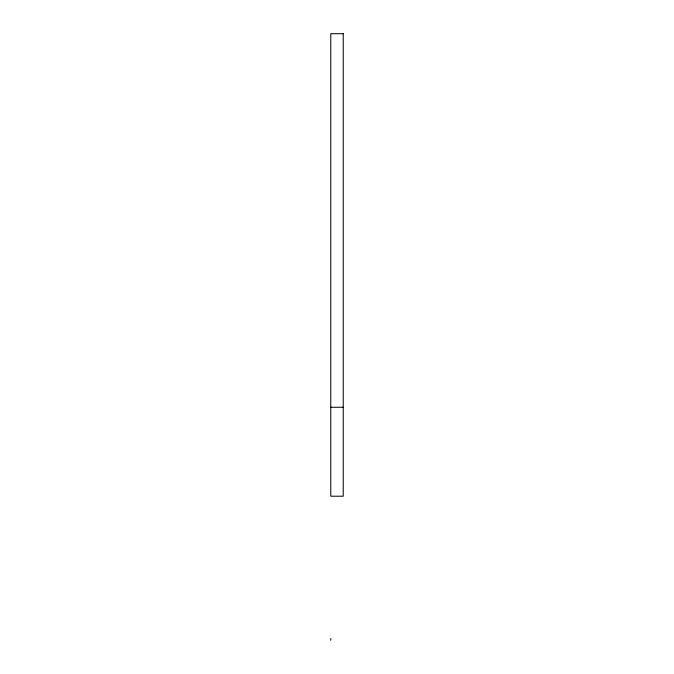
<?xml version="1.0" encoding="UTF-8"?>
<svg xmlns="http://www.w3.org/2000/svg" width="674" height="674" viewBox="0 0 674 674"><rect width="100%" height="100%" fill="white"/><g stroke="black" fill="none" stroke-linecap="round" stroke-linejoin="round"><path stroke-width="1.01" d="M330.774 407.264L343.226 407.264M330.774 638.522L330.774 640.3M343.226 33.7L330.774 33.7L330.774 496.207L343.226 496.207L343.226 33.7"/></g></svg>
